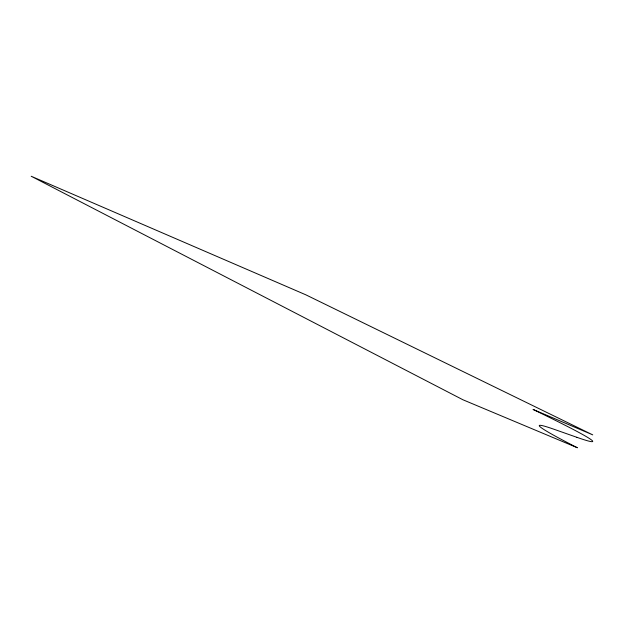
<?xml version="1.0" encoding="UTF-8"?>
<svg xmlns="http://www.w3.org/2000/svg" width="624" height="624" viewBox="0 0 624 624"><rect width="100%" height="100%" fill="white"/><g stroke="black" fill="none" stroke-linecap="round" stroke-linejoin="round"><path stroke-width="0.94" d="M576.943 437.338L554.003 429.265A258.445 8.05 24.4 0 0 577.372 447.751L462.922 399.766L31.2 176.249L305.744 294.778L592.738 434.866L533.029 409.422A279.295 7.839 23.9 0 1 576.943 437.338"/></g></svg>
